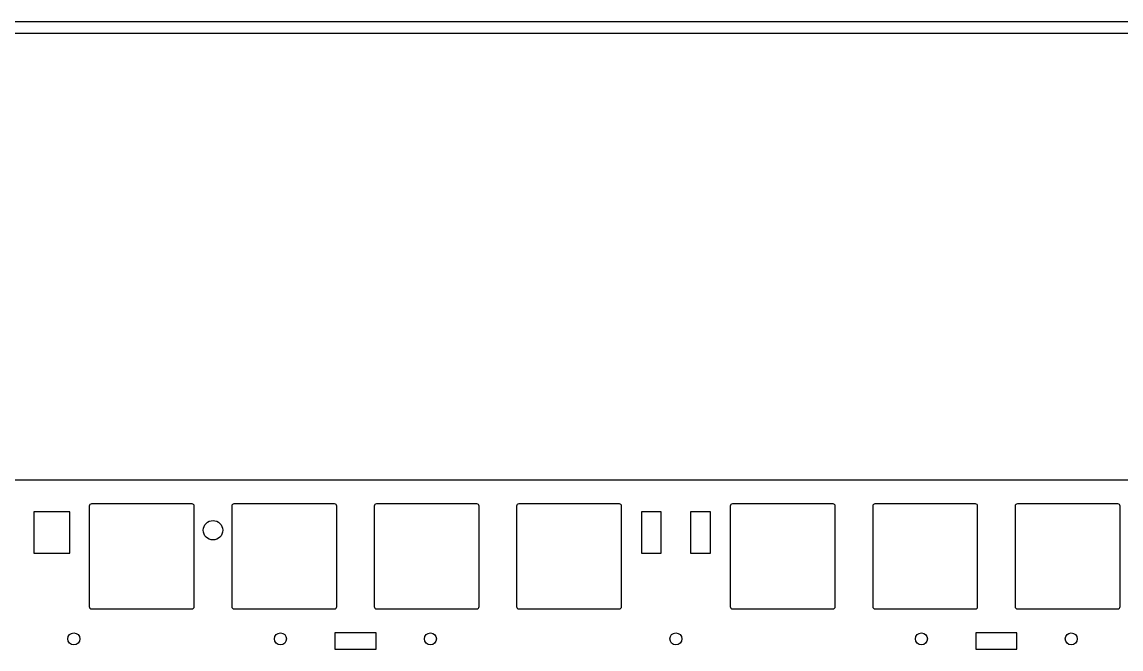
# Model space of a CAD drawing. Header units: inches. Extents: x -279 to 423, y -261 to 131.
# Drawn here: x -41.4 to 105.2, y -164.3 to -80.7 of the extents above; entities that cross this region are included whole.
import ezdxf

# ---------------------------------------------------------------- set-up
doc = ezdxf.new("R2010")
doc.units = ezdxf.units.IN
doc.header["$LTSCALE"] = 3.849519
doc.header["$MEASUREMENT"] = 0
doc.layers.get('0').update_dxf_attribs({"linetype": 'CONTINUOUS'})

msp = doc.modelspace()

# ---------------------------------------------------------------- linework, layer by layer
at = {"color": 7, "linetype": 'Continuous'}
for p, q in [((244.51434, -80.70435), (-184.68666, -80.70435)), ((-184.68666, -82.20435), (244.51434, -82.20435)), ((-136.64358, -141.78159), (248.40739, -141.78159)), ((-18.68361, -144.97659), (-32.09361, -144.97659)), ((0.31639, -144.97659), (-13.09361, -144.97659)), ((19.31639, -144.97659), (5.90639, -144.97659)), ((38.31639, -144.97659), (24.90639, -144.97659)), ((66.81639, -144.97659), (53.40639, -144.97659)), ((85.81639, -144.97659), (72.40639, -144.97659)), ((104.81639, -144.97659), (91.40639, -144.97659)), ((-39.7916, -146.03214), (-39.79158, -151.53104)), ((-34.99056, -146.03214), (-39.7916, -146.03214)), ((-34.99054, -151.53104), (-34.99056, -146.03214)), ((-32.38861, -145.27159), (-32.38861, -158.68159)), ((-18.38861, -158.68159), (-18.38861, -145.27159)), ((-13.38861, -145.27159), (-13.38861, -158.68159)), ((0.61139, -158.68159), (0.61139, -145.27159)), ((5.61139, -145.27159), (5.61139, -158.68159)), ((19.61139, -158.68159), (19.61139, -145.27159)), ((24.61139, -145.27159), (24.61139, -158.68159)), ((38.61139, -158.68159), (38.61139, -145.27159)), ((41.2564, -146.03214), (41.25643, -151.53104)), ((43.9064, -146.03214), (41.2564, -146.03214)), ((43.90643, -151.53104), (43.9064, -146.03214)), ((47.80644, -146.03214), (47.80646, -151.53104)), ((50.45644, -146.03214), (47.80644, -146.03214)), ((50.45646, -151.53104), (50.45644, -146.03214)), ((53.11139, -145.27159), (53.11139, -158.68159)), ((67.11139, -158.68159), (67.11139, -145.27159)), ((72.11139, -145.27159), (72.11139, -158.68159)), ((86.11139, -158.68159), (86.11139, -145.27159)), ((91.11139, -145.27159), (91.11139, -158.68159)), ((105.11139, -158.68159), (105.11139, -145.27159)), ((-39.79158, -151.53104), (-34.99054, -151.53104)), ((41.25643, -151.53104), (43.90643, -151.53104)), ((47.80646, -151.53104), (50.45646, -151.53104)), ((-32.09361, -158.97659), (-18.68361, -158.97659)), ((-13.09361, -158.97659), (0.31639, -158.97659)), ((5.90639, -158.97659), (19.31639, -158.97659)), ((24.90639, -158.97659), (38.31639, -158.97659)), ((53.40639, -158.97659), (66.81639, -158.97659)), ((72.40639, -158.97659), (85.81639, -158.97659)), ((91.40639, -158.97659), (104.81639, -158.97659)), ((0.35701, -162.18157), (0.35701, -164.33157)), ((5.85591, -162.18157), (0.35701, -162.18157)), ((5.85591, -164.33157), (5.85591, -162.18157)), ((91.35589, -162.18158), (85.85698, -162.18158)), ((85.85698, -162.18158), (85.85698, -164.33158)), ((91.35589, -164.33158), (91.35589, -162.18158)), ((0.35701, -164.33157), (5.85591, -164.33157)), ((85.85698, -164.33158), (91.35589, -164.33158))]:
    msp.add_line(p, q, dxfattribs=at)
for centre, radius in [((-15.88861, -148.49159), 1.3), ((-34.45361, -162.98159), 0.8), ((-6.89354, -162.98159), 0.8), ((13.10646, -162.98159), 0.8), ((45.85641, -162.98159), 0.8), ((78.60644, -162.98159), 0.8), ((98.60644, -162.98159), 0.8)]:
    msp.add_circle(centre, radius, dxfattribs=at)
for centre, start, end in [((-32.09361, -145.27159), 90, 180), ((-18.68361, -145.27159), 0, 90), ((-13.09361, -145.27159), 90, 180), ((0.31639, -145.27159), 0, 90), ((5.90639, -145.27159), 90, 180), ((19.31639, -145.27159), 0, 90), ((24.90639, -145.27159), 90, 180), ((38.31639, -145.27159), 0, 90), ((53.40639, -145.27159), 90, 180), ((66.81639, -145.27159), 0, 90), ((72.40639, -145.27159), 90, 180), ((85.81639, -145.27159), 0, 90), ((91.40639, -145.27159), 90, 180), ((104.81639, -145.27159), 0, 90), ((-32.09361, -158.68159), 180, 270), ((-18.68361, -158.68159), 270, 0), ((-13.09361, -158.68159), 180, 270), ((0.31639, -158.68159), 270, 0), ((5.90639, -158.68159), 180, 270), ((19.31639, -158.68159), 270, 0), ((24.90639, -158.68159), 180, 270), ((38.31639, -158.68159), 270, 0), ((53.40639, -158.68159), 180, 270), ((66.81639, -158.68159), 270, 0), ((72.40639, -158.68159), 180, 270), ((85.81639, -158.68159), 270, 0), ((91.40639, -158.68159), 180, 270), ((104.81639, -158.68159), 270, 0)]:
    msp.add_arc(centre, 0.295, start, end, dxfattribs=at)

doc.saveas('drawing.dxf')
